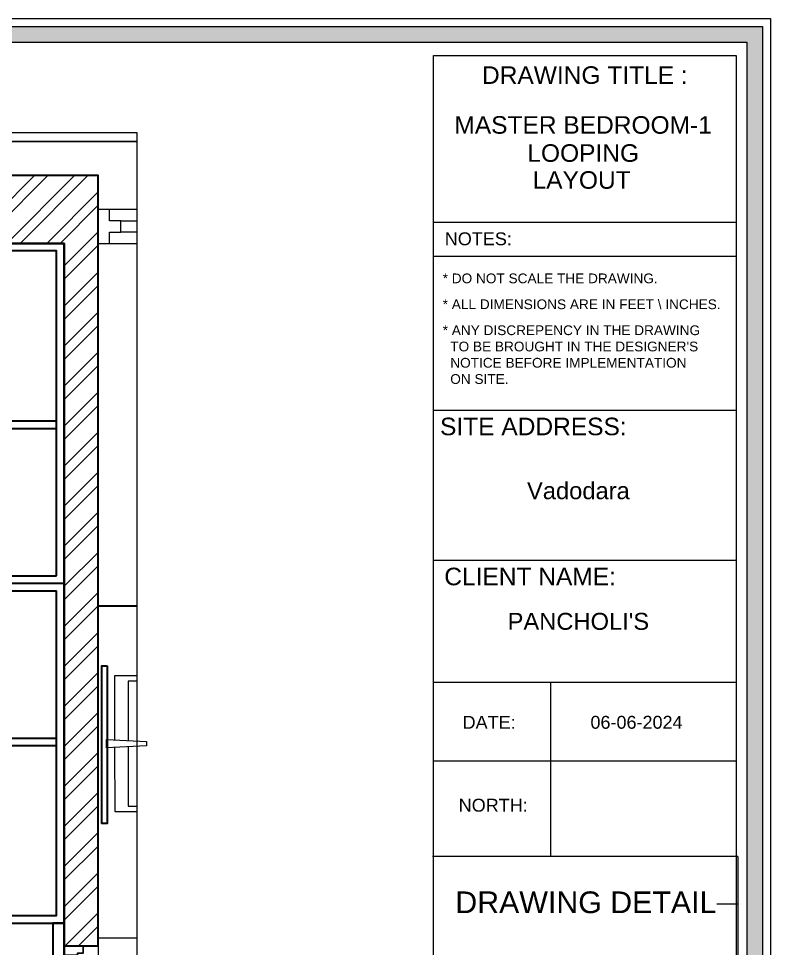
# Model space of a CAD drawing. Header units: millimetres. Extents: x 56222 to 3066687, y -650199 to -121287.
# Drawn here: x 132481.3 to 132580.9, y -184225 to -184101.9 of the extents above; entities that cross this region are included whole.
import ezdxf
from ezdxf.enums import TextEntityAlignment as Align

# ---------------------------------------------------------------- set-up
doc = ezdxf.new("R2010")
doc.units = ezdxf.units.MM
doc.header["$MEASUREMENT"] = 0
doc.linetypes.add('DASHEDX2', pattern=[1.5, 1, -0.5])
doc.layers.add('AR HATCH-7', color=7, linetype='Continuous')
for name, color, linetype, lineweight in [('dim05', 1, 'Continuous', 13), ('Dimension', 10, 'DASHEDX2', 20), ('ELEVATION', 250, 'Continuous', 9), ('FIRST FLOOR', 7, 'Continuous', 9), ('FIRST FLOOR ( DW_RAIL )', 7, 'Continuous', 9), ('FIRST FLOOR_( PLine )_', 251, 'Continuous', 30), ('FURNITURE', 32, 'Continuous', 9), ('GF FALSE CEILING', 6, 'Continuous', 35), ('NAME PLATE', 7, 'Continuous', 25)]:
    doc.layers.add(name, color=color, linetype=linetype, lineweight=lineweight)
doc.layers.add('XX~SLAB ( PLINE )', color=251, linetype='Continuous', plot=False)
doc.styles.add('Arial', font='arial.ttf')

# ---------------------------------------------------------------- blocks, each defined once
blk = doc.blocks.new('MASTER')
at = {"layer": 'FURNITURE', "color": 9, "lineweight": 30, "true_color": 0xc7c8ca}
for p, q in [((131504.37, -184086.44), (131529.19, -184086.44)), ((131504.37, -184087.44), (131529.19, -184087.44)), ((131504.37, -184106.94), (131529.19, -184106.94)), ((131504.37, -184107.94), (131530.19, -184107.94)), ((131504.37, -184108.94), (131529.19, -184108.94)), ((131504.37, -184128.44), (131529.19, -184128.44)), ((131504.37, -184129.44), (131529.19, -184129.44))]:
    blk.add_line(p, q, dxfattribs=at)
blk.add_lwpolyline([(131503.12, -184065.94), (131503.12, -184149.94, 0.414214), (131506.12, -184152.94), (131530.19, -184152.94), (131530.19, -184062.94), (131506.12, -184062.94, 0.414214)], format="xyb", close=True, dxfattribs=at)
blk.add_lwpolyline([(131529.19, -184106.94), (131529.19, -184063.94), (131506.12, -184063.94, 0.414214), (131504.12, -184065.94), (131504.12, -184149.94, 0.414214), (131506.12, -184151.94), (131529.19, -184151.94), (131529.19, -184108.94)], format="xyb", dxfattribs=at)
blk.add_lwpolyline([(131528.69, -184213.94), (131453.19, -184213.94), (131453.19, -184215.94), (131530.19, -184215.94), (131530.19, -184213.94), (131530.19, -184213.94), (131530.19, -184152.94), (131528.69, -184152.94)], close=True, dxfattribs=at)

msp = doc.modelspace()

# ---------------------------------------------------------------- hatches: boundary and pattern name
at = {"layer": 'AR HATCH-7', "lineweight": 9, "true_color": 0x939598}
h = msp.add_hatch(dxfattribs=at)
h.set_pattern_fill('ANSI32', color=252, scale=10)
h.set_pattern_definition([(45, (1257.8727, -904.875), (-2.65165043, 2.65165043), []), (45, (1259.6404, -904.875), (-2.65165043, 2.65165043), [])])
h.paths.add_polyline_path([(132491.83, -184268.16), (132487.33, -184268.16), (132487.33, -184282.66), (132487.33, -184284.66), (132410.33, -184284.66), (132410.33, -184298.15), (132414.83, -184298.15), (132414.83, -184289.16), (132487.33, -184289.16), (132487.33, -184298.15), (132491.83, -184298.15), (132491.83, -184289.16)])
h.paths.add_polyline_path([(132410.83, -184122.66), (132331.33, -184122.66), (132331.33, -184131.66), (132410.83, -184131.66)])
h.paths.add_polyline_path([(132491.83, -184122.66), (132487.33, -184122.66), (132425.83, -184122.66), (132425.83, -184131.66), (132442.57, -184131.66), (132487.33, -184131.66), (132487.33, -184221.66), (132487.33, -184224.66), (132489.83, -184224.66), (132491.83, -184224.66)])
h.paths.add_polyline_path([(132491.83, -184253.16), (132491.83, -184252.66), (132487.33, -184252.66), (132487.33, -184268.16), (132491.83, -184268.16)])
h.paths.add_polyline_path([(132306.33, -184263.66), (132301.83, -184263.66), (132301.83, -184284.66), (132290.85, -184284.66), (132290.85, -184289.16), (132349.83, -184289.16), (132349.83, -184284.66), (132306.33, -184284.66)])
h.paths.add_polyline_path([(132350.83, -184284.66), (132350.83, -184289.16)], flags=17)
h.paths.add_polyline_path([(132366.33, -184284.66), (132366.33, -184289.16), (132374.33, -184289.16), (132374.33, -184286.16), (132374.33, -184284.66)])
at = {"layer": 'Dimension', "linetype": 'Continuous', "true_color": 0xd39e00}
h = msp.add_hatch(color=42, dxfattribs=at)
h.paths.add_polyline_path([(132281.57, -184102.93), (132281.57, -184312.85), (132579.81, -184312.85), (132579.81, -184102.93)])
h.paths.add_polyline_path([(132283.66, -184105.02), (132577.71, -184105.02), (132577.71, -184310.76), (132283.66, -184310.76)], flags=16)

# ---------------------------------------------------------------- linework, layer by layer
msp.add_lwpolyline([(132489.83, -184224.66), (132489.83, -184225.66), (132489.08, -184225.66), (132489.08, -184225.91), (132487.33, -184225.91), (132487.33, -184224.66)], close=True)
at = {"layer": 'Dimension', "color": 42, "linetype": 'Continuous', "true_color": 0xd39e00}
for p, q in [((132576.3, -184128.89), (132536.22, -184128.89)), ((132576.3, -184133.4), (132536.22, -184133.4)), ((132576.3, -184153.77), (132536.22, -184153.77)), ((132576.3, -184173.63), (132536.22, -184173.63)), ((132576.3, -184189.82), (132536.22, -184189.82)), ((132551.73, -184189.82), (132551.73, -184212.83)), ((132576.3, -184200.23), (132536.22, -184200.23)), ((132576.54, -184212.83), (132536.1, -184212.83)), ((132576.54, -184212.83), (132576.54, -184249.46)), ((132573.75, -184219.11), (132576.54, -184219.11))]:
    msp.add_line(p, q, dxfattribs=at)
for points in [[(132280.52, -184101.88), (132580.85, -184101.88), (132580.85, -184313.9), (132280.52, -184313.9)], [(132281.57, -184102.93), (132579.81, -184102.93), (132579.81, -184312.85), (132281.57, -184312.85)], [(132283.66, -184105.02), (132577.71, -184105.02), (132577.71, -184310.76), (132283.66, -184310.76)]]:
    msp.add_lwpolyline(points, close=True, dxfattribs=at)
at = {"layer": 'Dimension', "color": 42, "linetype": 'ByBlock', "true_color": 0xd39e00}
msp.add_lwpolyline([(132536.22, -184309.04), (132536.22, -184106.75), (132576.3, -184106.75), (132576.3, -184309.04)], close=True, dxfattribs=at)
at = {"layer": 'ELEVATION', "lineweight": 0}
msp.add_lwpolyline([(132496.95, -184116.98), (132496.95, -184298.15), (132290.85, -184298.15), (132290.85, -184116.98)], close=True, dxfattribs=at)
at = {"layer": 'FIRST FLOOR'}
for p, q in [((132491.83, -184122.66), (132491.83, -184277.16)), ((132306.33, -184131.66), (132487.33, -184131.66)), ((132487.33, -184131.66), (132487.33, -184224.66)), ((132491.83, -184131.66), (132496.95, -184131.66)), ((132487.33, -184224.66), (132491.83, -184224.66))]:
    msp.add_line(p, q, dxfattribs=at)
at = {"layer": 'FIRST FLOOR', "ltscale": 0.7}
msp.add_lwpolyline([(132290.85, -184118.16), (132496.95, -184118.16)], dxfattribs=at)
at = {"layer": 'FIRST FLOOR ( DW_RAIL )'}
for points in [[(132496.95, -184130.16), (132494.83, -184130.16), (132494.83, -184128.66), (132493.33, -184128.66), (132493.33, -184127.16), (132491.83, -184127.16), (132491.83, -184131.66), (132493.33, -184131.66), (132493.33, -184130.16), (132494.83, -184130.16), (132494.83, -184128.66), (132496.95, -184128.66)], [(132496.95, -184127.16), (132491.83, -184127.16), (132491.83, -184131.66), (132496.95, -184131.66)]]:
    msp.add_lwpolyline(points, dxfattribs=at)
at = {"layer": 'FIRST FLOOR_( PLine )_'}
for points in [[(132487.33, -184122.66), (132331.33, -184122.66), (132331.33, -184131.66), (132487.33, -184131.66)], [(132487.33, -184131.66), (132487.33, -184224.66), (132491.83, -184224.66), (132491.83, -184122.66), (132487.33, -184122.66)]]:
    msp.add_lwpolyline(points, dxfattribs=at)
at = {"layer": 'FURNITURE', "color": 5, "lineweight": 30, "ltscale": 10000}
msp.add_line((132491.83, -184179.66), (132496.95, -184179.66), dxfattribs=at)
at = {"layer": 'FURNITURE'}
for points in [[(132496.95, -184179.66), (132491.83, -184179.66), (132491.83, -184131.66), (132496.95, -184131.66)], [(132496.95, -184223.66), (132491.83, -184223.66), (132491.83, -184179.66), (132496.95, -184179.66)], [(132496.95, -184188.91), (132493.99, -184188.91), (132493.99, -184197.42)], [(132496.95, -184189.63), (132495.79, -184189.63), (132495.79, -184197.51)], [(132493.99, -184198.4), (132494.01, -184206.91), (132496.95, -184206.91)], [(132495.79, -184198.31), (132495.81, -184206.19), (132496.95, -184206.19)]]:
    msp.add_lwpolyline(points, dxfattribs=at)
at = {"layer": 'FURNITURE', "color": 5, "lineweight": 30, "ltscale": 10000}
msp.add_lwpolyline([(132493.03, -184187.62), (132493.03, -184208.48), (132492.29, -184208.48), (132492.29, -184187.62)], close=True, dxfattribs=at)
at = {"layer": 'FURNITURE'}
msp.add_lwpolyline([(132498.21, -184197.62), (132498.21, -184198.19), (132492.91, -184198.45), (132492.91, -184197.37)], close=True, dxfattribs=at)
at = {"layer": 'GF FALSE CEILING', "color": 9, "lineweight": 30, "true_color": 0xc7c8ca}
msp.add_lwpolyline([(132306.33, -184131.66), (132487.33, -184131.66), (132487.33, -184280.16), (132306.33, -184280.16)], close=True, dxfattribs=at)
at = {"layer": 'XX~SLAB ( PLINE )'}
msp.add_lwpolyline([(132290.85, -184118.16), (132496.95, -184118.16)], dxfattribs=at)

# ---------------------------------------------------------------- block references
at = {"layer": 'dim05', "color": 242, "lineweight": 30, "true_color": 0xcd2027}
msp.add_blockref('MASTER', (957.13, -68.72), dxfattribs=at)

# ---------------------------------------------------------------- texts
at = {"layer": 'NAME PLATE', "style": 'Arial'}
for s, height, p in [('DRAWING TITLE : ', 2.3249, (132556.73, -184110.53)), ('MASTER BEDROOM-1', 2.3249, (132556.05, -184117.13)), ('LOOPING', 2.325, (132556.06, -184120.85)), ('LAYOUT', 2.325, (132555.85, -184124.42)), ('NOTES:', 1.708, (132542.17, -184131.9)), ('SITE ADDRESS:', 2.3249, (132549.46, -184157.06)), ('Vadodara', 2.247, (132555.42, -184165.53)), ('CLIENT NAME:', 2.3249, (132549.03, -184176.93)), ("PANCHOLI'S", 2.247, (132555.42, -184182.83)), ('DATE:', 1.708, (132543.6, -184195.93)), ('06-06-2024', 1.708, (132563.12, -184195.93)), ('NORTH:', 1.708, (132544.14, -184206.91)), ('DRAWING DETAIL', 2.8743, (132556.41, -184220.35))]:
    msp.add_text(s, height=height, dxfattribs=at).set_placement(p, align=Align.CENTER)
at = {"layer": 'NAME PLATE', "char_height": 1.292, "width": 49.9158, "attachment_point": 1, "style": 'Arial'}
for s, insert in [('* DO NOT SCALE THE DRAWING.', (132537.45, -184135.64)), ('* ALL DIMENSIONS ARE IN FEET \\\\ INCHES.', (132537.45, -184139.07)), ("* ANY DISCREPENCY IN THE DRAWING \\P  TO BE BROUGHT IN THE DESIGNER'S\\P  NOTICE BEFORE IMPLEMENTATION \\P  ON SITE.", (132537.45, -184142.51))]:
    msp.add_mtext(s, dxfattribs=dict(at, insert=insert))

doc.saveas('drawing.dxf')
